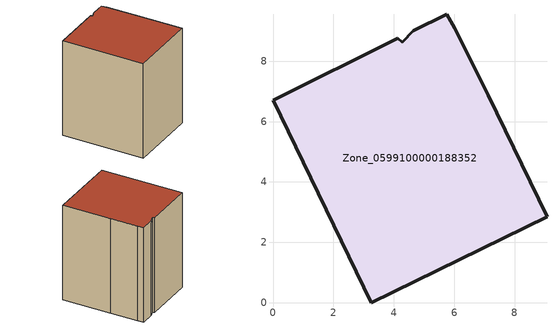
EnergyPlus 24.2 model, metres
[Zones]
Zone_0599100000188352
 floor ground (C_G): 0,6.71 4.14,8.75 4.29,8.63 4.64,9 5.75,9.55 6.02,9.09 7.12,6.86 9.07,2.84 3.26,0 z0
 wall outside (C_F): 3.26,0 9.07,2.84 7.12,6.86 6.02,9.09 5.75,9.55 4.64,9 4.29,8.63 4.14,8.75 0,6.71 3.26,0 z0:8.79
 roof outside (C_R): 4.14,8.75 0,6.71 3.26,0 9.07,2.84 7.12,6.86 6.02,9.09 5.75,9.55 4.64,9 4.29,8.63 z8.79
[BUILDING]
Pand.0599100000188352: North Axis=0; Terrain=City; Loads Convergence Tolerance Value=0.04; Temperature Convergence Tolerance Value=0.4; Solar Distribution=FullExterior; Maximum Number of Warmup Days=25; Minimum Number of Warmup Days=1
[Site:Location]
Rotterdam.The.Hague.AP_ZH_NLD Design_Conditions: Latitude=51.96; Longitude=4.45; Time Zone=1; Elevation=-4.5
[SITE:GROUNDTEMPERATURE:BUILDINGSURFACE]
18, 18, 18, 18, 18, 18, 18, 18, 18, 18, 18, 18
[MATERIAL] Thermal Absorptance=0.9; Solar Absorptance=0.7; Visible Absorptance=0.7
Name | Roughness | Thickness | Conductivity | Density | Specific Heat
G.TC.1946-1964 | MediumSmooth | 0.15 | 1 | 540 | 1210
F.TC.1946-1964 | Rough | 0.3 | 0.857143 | 1920 | 840
R.TC.1946-1964 | MediumRough | 0.2 | 0.235294 | 1500 | 1000
[CONSTRUCTION]
C_G: G.TC.1946-1964
C_F: F.TC.1946-1964
C_R: R.TC.1946-1964
[ZONE]
Zone_0599100000188352: Type=1; Multiplier=1; Ceiling Height=Autocalculate; Volume=Autocalculate; Floor Area=autocalculate; Part of Total Floor Area=Yes
[ZONEINFILTRATION:DESIGNFLOWRATE]
Infil_Zone_0599100000188352: Zone or ZoneList or Space or SpaceList=Zone_0599100000188352; Schedule=AlwaysOn; Design Flow Rate Calculation Method=Flow/Area; Flow Rate per Floor Area=0.003; Constant Term Coefficient=1; Temperature Term Coefficient=0; Velocity Term Coefficient=0; Velocity Squared Term Coefficient=0
[HVACTEMPLATE:ZONE:IDEALLOADSAIRSYSTEM]
Zone_0599100000188352: Maximum Heating Supply Air Temperature=50; Minimum Cooling Supply Air Temperature=13; Maximum Heating Supply Air Humidity Ratio=0.0156; Minimum Cooling Supply Air Humidity Ratio=0.0077; Heating Limit=NoLimit; Cooling Limit=NoLimit; Dehumidification Control Type=ConstantSensibleHeatRatio; Cooling Sensible Heat Ratio=0.7; Dehumidification Setpoint=60; Humidification Control Type=None; Humidification Setpoint=30; Outdoor Air Method=None; Outdoor Air Flow Rate per Person=0.00944; Outdoor Air Flow Rate per Zone Floor Area=0; Outdoor Air Flow Rate per Zone=0; Demand Controlled Ventilation Type=None; Outdoor Air Economizer Type=NoEconomizer; Heat Recovery Type=None; Sensible Heat Recovery Effectiveness=0.7; Latent Heat Recovery Effectiveness=0.65
[ZONECONTROL:THERMOSTAT]
ThermostatControl_Zone_0599100000188352: Zone or ZoneList=Zone_0599100000188352; Control Type Schedule=DualSetpointControlType; Control 1=Thermostat_Zone_0599100000188352; Temperature Difference Between Cutout And Setpoint=0
[THERMOSTATSETPOINT:DUALSETPOINT]
Thermostat_Zone_0599100000188352: Heating Setpoint Temperature Schedule=HeatingSetpoint_Zone_0599100000188352; Cooling Setpoint Temperature Schedule=CoolingSetpoint_Zone_0599100000188352
[SCHEDULE:COMPACT]
HeatingSetpoint_Zone_0599100000188352: Through: 12/31, For: AllDays, Until: 24:00, 21
CoolingSetpoint_Zone_0599100000188352: Through: 12/31, For: AllDays, Until: 24:00, 24
DualSetpointControlType: Through: 12/31, For: AllDays, Until: 24:00, 4
AlwaysOn: Through: 12/31, For: AllDays, Until: 24:00, 1
